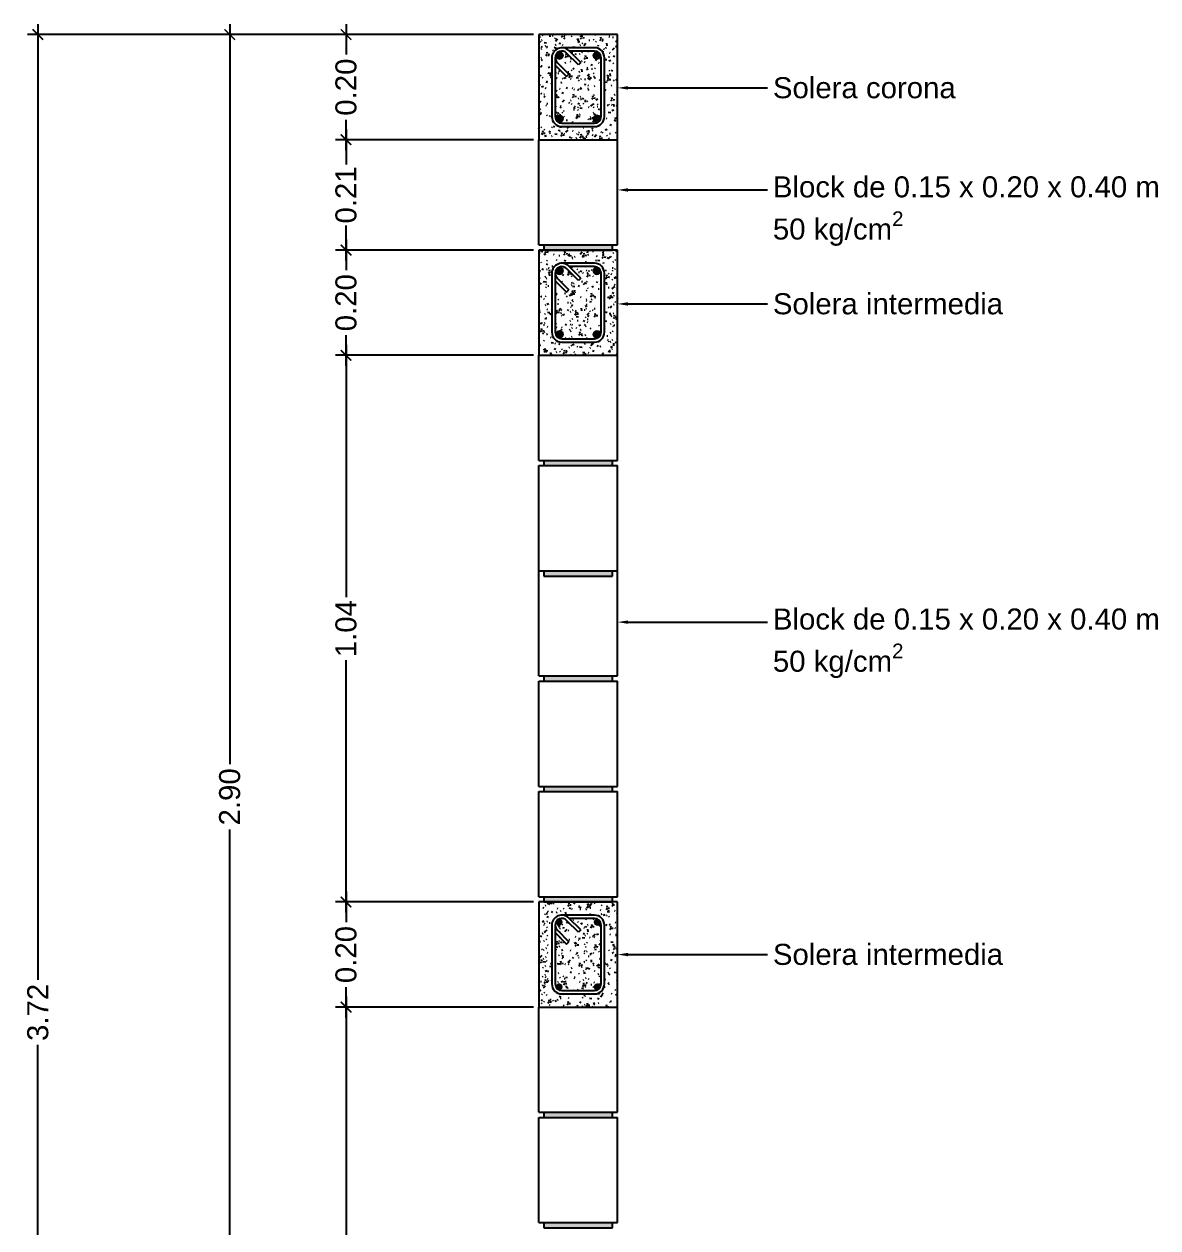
# Model space of a CAD drawing. Header units: metres. Extents: x 258817 to 259192, y 1878716 to 1878911.
# Drawn here: x 258919.018 to 258921.175, y 1878818.58 to 1878820.87 of the extents above; entities that cross this region are included whole.
import ezdxf
from ezdxf import colors
from ezdxf.entities.mleader import LeaderData, LeaderLine
from ezdxf.math import Vec2, Vec3

# ---------------------------------------------------------------- set-up
doc = ezdxf.new("R2010")
doc.units = ezdxf.units.M
doc.header["$MEASUREMENT"] = 0
doc.layers.add('0.1', color=1, linetype='Continuous', lineweight=9)
doc.layers.add('Vistas', color=7, linetype='Continuous')
doc.styles.get("Standard").update_dxf_attribs({"font": 'arial.ttf'})
doc.dimstyles.new('JPcotas20', dxfattribs={"dimtxt": 0.04, "dimasz": 0.02, "dimexe": 0.02, "dimexo": 0.01, "dimgap": 0.01, "dimtad": 0, "dimzin": 1, "dimdsep": 46, "dimtxsty": 'Standard', "dimblk": 'ARCHTICK', "dimcen": 2.5, "dimdle": 0.02, "dimclrd": 1, "dimclre": 1, "dimclrt": 2, "dimadec": 0, "dimazin": 0, "dimtfac": 1, "dimtmove": 1, "dimatfit": 2, "dimfxl": 1.25, "dimarcsym": 0})

# ---------------------------------------------------------------- blocks, each defined once
blk = doc.blocks.new('Bloque')
h = blk.add_hatch(color=256)
h.dxf.hatch_style = 1
h.paths.add_polyline_path([(-0.06500000000000128, 0.009999999999999787), (-0.06500000000000127, 8.673617379884035e-19), (0.06499999999999773, 0), (0.06499999999999773, 0.009999999999999787)])
for p, q in [((-0.07500000000000284, 0.009999999999999787), (-0.07500000000000284, 0.21)), ((-0.07500000000000284, 0.21), (0.07499999999999574, 0.21)), ((0.07499999999999929, 0.009999999999999787), (0.07499999999999574, 0.21)), ((-0.07500000000000284, 0.009999999999999787), (-0.06500000000000128, 0.009999999999999787)), ((-0.06500000000000128, 0.009999999999999787), (-0.06500000000000128, 0)), ((-0.06500000000000128, 0.009999999999999787), (0.06499999999999773, 0.009999999999999787)), ((-0.06500000000000128, 0), (0.06499999999999773, 0)), ((0.06499999999999773, 0), (0.06499999999999773, 0.009999999999999787)), ((0.06499999999999773, 0.009999999999999787), (0.07499999999999929, 0.009999999999999787))]:
    blk.add_line(p, q)
blk = doc.blocks.new('Solera corona')
at = {"layer": 'Vistas'}
h = blk.add_hatch(dxfattribs=at)
h.set_pattern_fill('FP_1', color=256, scale=0.001, style=0, pattern_type=2)
h.set_pattern_definition([(49.99999999999999, (-27.49235714042152, 14.39042432792485), (0.03643649882390161, -0.003187713201625367), [0.00381, -0.04191]), (355, (-27.49235714042152, 14.39042432792485), (-0.007048450637260457, 0.03821172008185581), [0.003048, -0.033528]), (100.451, (-27.48932114041236, 14.39015832799487), (0.02938857289101913, 0.03502294419989923), [0.003238, -0.035618]), (46.184, (-27.49235714042152, 14.40058432798833), (0.05421605576489392, -0.008408366208599218), [0.005715, -0.062865]), (96.63599999999998, (-27.48783914041996, 14.39988332777284), (0.04748050142084204, 0.04948544265564791), [0.004856999999999996, -0.05342699999999997]), (351.184, (-27.49235714042152, 14.40058432798833), (0.04748105749519273, 0.04948459764551189), [0.004572000000000001, -0.050292]), (21, (-27.48727714041888, 14.39804432797246), (0.03032264590381153, -0.02045280194477181), [0.00381, -0.04191]), (326, (-27.48727714041888, 14.39804432797246), (0.01236069566969662, 0.0368378801040606), [0.003048, -0.033528]), (71.45100000000001, (-27.48475014041469, 14.39634032780305), (0.04268328529264974, 0.01638389433639848), [0.003238, -0.035618]), (37.50000000000001, (-27.49235714042152, 14.39042432792485), (0.0006180667407672544, 0.01691081956925676), [0.001676, -0.031445, 0.001676, -0.03236, -0.033655]), (37.50000000000001, (-27.49235714042152, 14.39042432792485), (0.0006180667407672544, 0.01691081956925676), [-0.06715800000000001, 0.001676, -0.031979]), (7.499999999999999, (-27.49235714042152, 14.39042432792485), (0.01336413812266817, 0.02003577892766457), [0.001676, -0.017729, 0.001676, -0.03068300000000001, -0.012827]), (7.499999999999999, (-27.49235714042152, 14.39042432792485), (0.01336413812266817, 0.02003577892766457), [-0.051765, 0.001676, -0.011151]), (327.5, (-27.50368614042236, 14.39042432792485), (0.02711815875975743, -0.001146058672403351), [0.001676, -0.011024, 0.001676, -0.037948, -0.05257800000000001]), (327.5, (-27.50368614042236, 14.39042432792485), (0.02711815875975743, -0.001146058672403351), [-0.052324, 0.001676, -0.050902]), (317.5, (-27.508766140425, 14.39042432792485), (0.0296257896324425, 0.005085069680374332), [0.001676, -0.014834, 0.001676, -0.024638, -0.037338]), (317.5, (-27.508766140425, 14.39042432792485), (0.0296257896324425, 0.005085069680374332), [-0.042824, 0.001676, -0.035662])])
h.paths.add_polyline_path([(-0.07499999999708962, 0), (0.07499999999708962, 0), (0.07499999999708962, 0.1999999999534339), (-0.07499999999708962, 0.1999999999534339), (-0.07499999999708962, 0.03911949717439711)])
h.paths.add_polyline_path([(0.03095000000030268, 0.02499999990686774), (-0.03095000000030268, 0.02499999990686774), (-0.03588050282269251, 0.0256491128820926), (-0.04047500000160653, 0.02755221608094871), (-0.04442038417619187, 0.03057961585000157), (-0.04744778394524474, 0.03452500002458692), (-0.0493508869985817, 0.03911949717439711), (-0.05000000000291038, 0.04404999990947545), (-0.05000000000291038, 0.1559500000439584), (-0.0493508869985817, 0.1608805027790368), (-0.04744778394524474, 0.165474999928847), (-0.04442038417619187, 0.1694203841034323), (-0.04047500000160653, 0.1724477838724852), (-0.03588050282269251, 0.1743508868385106), (-0.03095000000030268, 0.1750000000465661), (0.03095000000030268, 0.1750000000465661), (0.03588050279358868, 0.1743508868385106), (0.04047500000160653, 0.1724477838724852), (0.04442038417619187, 0.1694203841034323), (0.04744778394524474, 0.165474999928847), (0.04935088696947787, 0.1608805027790368), (0.05000000000291038, 0.1559500000439584), (0.05000000000291038, 0.04404999990947545), (0.04935088696947787, 0.03911949717439711), (0.04744778394524474, 0.03452500002458692), (0.04442038417619187, 0.03057961585000157), (0.04047500000160653, 0.02755221608094871), (0.03588050279358868, 0.0256491128820926), (0.03423700186249334, 0.02543274196796119)])
h.paths.add_polyline_path([(0.009572017312166281, 0.03135000006295741), (0.03095000000030268, 0.03135000006295741), (0.03423700186249334, 0.03178274189122021), (0.03729999998176936, 0.03305147727951407), (0.03993025609815959, 0.0350697438698262), (0.04194852263026405, 0.03769999998621643), (0.04321725798945408, 0.0407629981637001), (0.04364999999233987, 0.04404999990947545), (0.04364999999233987, 0.1559500000439584), (0.04321725798945408, 0.1592370017897338), (0.04194852263026405, 0.1622999999672174), (0.03993025609815959, 0.1649302560836077), (0.03729999998176936, 0.1669485226739198), (0.03423700186249334, 0.1682172580622137), (0.03095000000030268, 0.1686499998904765), (-0.01670923164056148, 0.1686499998904765), (0.004971024478436448, 0.1469697437714785), (0.0004808964295079932, 0.1424796157516539), (-0.02196974387334194, 0.1649302560836077), (-0.024600000018836, 0.1669485226739198), (-0.02766299813811202, 0.1682172580622137), (-0.03095000000030268, 0.1686499998904765), (-0.03423700189159717, 0.1682172580622137), (-0.03730000001087319, 0.1669485226739198), (-0.03993025612726342, 0.1649302560836077), (-0.04194852263026405, 0.1622999999672174), (-0.04321725798945408, 0.1592370017897338), (-0.0436500000214437, 0.1559500000439584), (-0.04321725798945408, 0.1526629980653524), (-0.04194852263026405, 0.1495999998878688), (-0.03993025612726342, 0.1469697437714785), (-0.01747961582441349, 0.1245191034395248), (-0.02196974387334194, 0.1200289754197001), (-0.0436500000214437, 0.1417092315386981), (-0.0436500000214437, 0.04404999990947545), (-0.04321725798945408, 0.0407629981637001), (-0.04194852263026405, 0.03769999998621643), (-0.03993025612726342, 0.0350697438698262), (-0.03730000001087319, 0.03305147727951407), (-0.03423700189159717, 0.03178274189122021), (-0.03095000000030268, 0.03135000006295741), (0.004971024478436448, 0.03135000006295741)])
h = blk.add_hatch(color=256, dxfattribs=at)
edge = h.paths.add_edge_path()
edge.add_arc((-0.03544012807833496, 0.160440128063783), 0.006350000000000364, 0, 360)
for points in [[(-0.03544012807833496, 0.154090128140524), (-0.03226512805849779, 0.154940866632387), (-0.02994086676335428, 0.1572651281021535), (-0.02909012806776445, 0.160440128063783), (-0.02994086676335428, 0.1636151280254126), (-0.03226512805849779, 0.1659393892623484), (-0.03544012807833496, 0.1667901279870421), (-0.03861512806906831, 0.1659393892623484), (-0.04093938939331565, 0.1636151280254126), (-0.04179012805980165, 0.160440128063783), (-0.04093938939331565, 0.1572651281021535), (-0.03861512806906831, 0.154940866632387)], [(0.03544012804923113, 0.154090128140524), (0.03861512803996447, 0.154940866632387), (0.04093938936421182, 0.1572651281021535), (0.04179012805980165, 0.160440128063783), (0.04093938936421182, 0.1636151280254126), (0.03861512803996447, 0.1659393892623484), (0.03544012804923113, 0.1667901279870421), (0.03226512805849779, 0.1659393892623484), (0.02994086673425045, 0.1636151280254126), (0.02909012803866062, 0.160440128063783), (0.02994086673425045, 0.1572651281021535), (0.03226512805849779, 0.154940866632387)], [(-0.03544012807833496, 0.0332098719663918), (-0.03226512805849779, 0.03406061069108546), (-0.02994086676335428, 0.03638487192802131), (-0.02909012806776445, 0.03955987188965082), (-0.02994086676335428, 0.04273487185128033), (-0.03226512805849779, 0.04505913332104683), (-0.03544012807833496, 0.04590987181290984), (-0.03861512806906831, 0.04505913332104683), (-0.04093938939331565, 0.04273487185128033), (-0.04179012805980165, 0.03955987188965082), (-0.04093938939331565, 0.03638487192802131), (-0.03861512806906831, 0.03406061069108546)], [(0.03544012804923113, 0.0332098719663918), (0.03861512803996447, 0.03406061069108546), (0.04093938936421182, 0.03638487192802131), (0.04179012805980165, 0.03955987188965082), (0.04093938936421182, 0.04273487185128033), (0.03861512803996447, 0.04505913332104683), (0.03544012804923113, 0.04590987181290984), (0.03226512805849779, 0.04505913332104683), (0.02994086673425045, 0.04273487185128033), (0.02909012803866062, 0.03955987188965082), (0.02994086673425045, 0.03638487192802131), (0.03226512805849779, 0.03406061069108546)]]:
    blk.add_hatch(color=256, dxfattribs=at).paths.add_polyline_path(points)
h = blk.add_hatch(color=256, dxfattribs=at)
edge = h.paths.add_edge_path()
edge.add_arc((0.03544012804923113, 0.160440128063783), 0.006350000000000364, 0, 360)
h = blk.add_hatch(color=256, dxfattribs=at)
edge = h.paths.add_edge_path()
edge.add_arc((-0.03544012807833496, 0.03955987188965082), 0.006350000000000364, 0, 360)
h = blk.add_hatch(color=256, dxfattribs=at)
edge = h.paths.add_edge_path()
edge.add_arc((0.03544012804923113, 0.03955987188965082), 0.006350000000000364, 0, 360)
for p, q in [((0.07499999999708962, 0.1999999999534339), (-0.07499999999708962, 0.1999999999534339)), ((-0.07499999999708962, 0.1999999999534339), (-0.07499999999708962, 0)), ((0.07499999999708962, 0), (0.07499999999708962, 0.1999999999534339)), ((-0.04093938939331565, 0.1636151280254126), (-0.04179012805980165, 0.160440128063783)), ((-0.04179012805980165, 0.160440128063783), (-0.04093938939331565, 0.1572651281021535)), ((-0.03861512806906831, 0.1659393892623484), (-0.04093938939331565, 0.1636151280254126)), ((-0.03544012807833496, 0.1667901279870421), (-0.03861512806906831, 0.1659393892623484)), ((-0.03226512805849779, 0.1659393892623484), (-0.03544012807833496, 0.1667901279870421)), ((-0.02994086676335428, 0.1636151280254126), (-0.03226512805849779, 0.1659393892623484)), ((0.03095000000030268, 0.1750000000465661), (-0.03095000000030268, 0.1750000000465661)), ((-0.02909012806776445, 0.160440128063783), (-0.02994086676335428, 0.1636151280254126)), ((-0.02994086676335428, 0.1572651281021535), (-0.02909012806776445, 0.160440128063783)), ((0.0004808964295079932, 0.1424796157516539), (-0.02196974387334194, 0.1649302560836077)), ((0.004971024478436448, 0.1469697437714785), (-0.01747961582441349, 0.1694203841034323)), ((0.03095000000030268, 0.1686499998904765), (-0.01670923164056148, 0.1686499998904765)), ((0.02994086673425045, 0.1636151280254126), (0.02909012803866062, 0.160440128063783)), ((0.02909012803866062, 0.160440128063783), (0.02994086673425045, 0.1572651281021535)), ((0.03226512805849779, 0.1659393892623484), (0.02994086673425045, 0.1636151280254126)), ((0.03544012804923113, 0.1667901279870421), (0.03226512805849779, 0.1659393892623484)), ((0.03861512803996447, 0.1659393892623484), (0.03544012804923113, 0.1667901279870421)), ((0.04093938936421182, 0.1636151280254126), (0.03861512803996447, 0.1659393892623484)), ((0.04179012805980165, 0.160440128063783), (0.04093938936421182, 0.1636151280254126)), ((0.04093938936421182, 0.1572651281021535), (0.04179012805980165, 0.160440128063783)), ((-0.05000000000291038, 0.1559500000439584), (-0.05000000000291038, 0.04404999990947545)), ((-0.0436500000214437, 0.1559500000439584), (-0.0436500000214437, 0.04404999990947545)), ((-0.0436500000214437, 0.1417092315386981), (-0.02196974387334194, 0.1200289754197001)), ((-0.04093938939331565, 0.1572651281021535), (-0.03861512806906831, 0.154940866632387)), ((-0.03993025612726342, 0.1469697437714785), (-0.01747961582441349, 0.1245191034395248)), ((-0.03861512806906831, 0.154940866632387), (-0.03544012807833496, 0.154090128140524)), ((-0.03544012807833496, 0.154090128140524), (-0.03226512805849779, 0.154940866632387)), ((-0.03226512805849779, 0.154940866632387), (-0.02994086676335428, 0.1572651281021535)), ((0.004971024478436448, 0.1469697437714785), (0.0004808964295079932, 0.1424796157516539)), ((0.02994086673425045, 0.1572651281021535), (0.03226512805849779, 0.154940866632387)), ((0.03226512805849779, 0.154940866632387), (0.03544012804923113, 0.154090128140524)), ((0.03544012804923113, 0.154090128140524), (0.03861512803996447, 0.154940866632387)), ((0.03861512803996447, 0.154940866632387), (0.04093938936421182, 0.1572651281021535)), ((0.04364999999233987, 0.04404999990947545), (0.04364999999233987, 0.1559500000439584)), ((0.05000000000291038, 0.04404999990947545), (0.05000000000291038, 0.1559500000439584)), ((-0.02196974387334194, 0.1200289754197001), (-0.01747961582441349, 0.1245191034395248)), ((-0.03544012807833496, 0.04590987181290984), (-0.03861512806906831, 0.04505913332104683)), ((-0.03226512805849779, 0.04505913332104683), (-0.03544012807833496, 0.04590987181290984)), ((0.03544012804923113, 0.04590987181290984), (0.03226512805849779, 0.04505913332104683)), ((0.03861512803996447, 0.04505913332104683), (0.03544012804923113, 0.04590987181290984)), ((-0.04093938939331565, 0.04273487185128033), (-0.04179012805980165, 0.03955987188965082)), ((-0.04179012805980165, 0.03955987188965082), (-0.04093938939331565, 0.03638487192802131)), ((-0.03861512806906831, 0.04505913332104683), (-0.04093938939331565, 0.04273487185128033)), ((-0.04093938939331565, 0.03638487192802131), (-0.03861512806906831, 0.03406061069108546)), ((-0.03861512806906831, 0.03406061069108546), (-0.03544012807833496, 0.0332098719663918)), ((-0.03544012807833496, 0.0332098719663918), (-0.03226512805849779, 0.03406061069108546)), ((-0.02994086676335428, 0.04273487185128033), (-0.03226512805849779, 0.04505913332104683)), ((-0.03226512805849779, 0.03406061069108546), (-0.02994086676335428, 0.03638487192802131)), ((-0.03095000000030268, 0.03135000006295741), (0.03095000000030268, 0.03135000006295741)), ((-0.03095000000030268, 0.02499999990686774), (0.03095000000030268, 0.02499999990686774)), ((-0.02909012806776445, 0.03955987188965082), (-0.02994086676335428, 0.04273487185128033)), ((-0.02994086676335428, 0.03638487192802131), (-0.02909012806776445, 0.03955987188965082)), ((0.02994086673425045, 0.04273487185128033), (0.02909012803866062, 0.03955987188965082)), ((0.02909012803866062, 0.03955987188965082), (0.02994086673425045, 0.03638487192802131)), ((0.03226512805849779, 0.04505913332104683), (0.02994086673425045, 0.04273487185128033)), ((0.02994086673425045, 0.03638487192802131), (0.03226512805849779, 0.03406061069108546)), ((0.03226512805849779, 0.03406061069108546), (0.03544012804923113, 0.0332098719663918)), ((0.03544012804923113, 0.0332098719663918), (0.03861512803996447, 0.03406061069108546)), ((0.04093938936421182, 0.04273487185128033), (0.03861512803996447, 0.04505913332104683)), ((0.03861512803996447, 0.03406061069108546), (0.04093938936421182, 0.03638487192802131)), ((0.04179012805980165, 0.03955987188965082), (0.04093938936421182, 0.04273487185128033)), ((0.04093938936421182, 0.03638487192802131), (0.04179012805980165, 0.03955987188965082)), ((-0.07499999999708962, 0), (0.07499999999708962, 0))]:
    blk.add_line(p, q, dxfattribs=at)
for centre in [(-0.03544012807833496, 0.160440128063783), (0.03544012804923113, 0.160440128063783), (-0.03544012807833496, 0.03955987188965082), (0.03544012804923113, 0.03955987188965082)]:
    blk.add_circle(centre, 0.006350000000000364, dxfattribs=at)
for centre, radius, start, end in [((-0.03095000000030268, 0.1559500000439584), 0.01904999999999974, 44.99999528352232, 180), ((-0.03095000000030268, 0.1559500000439584), 0.01269999999999854, 44.99999528352232, 180), ((0.03095000000030268, 0.1559500000439584), 0.01905000000000109, 0, 90), ((0.03095000000030268, 0.1559500000439584), 0.01270000000000255, 0, 90), ((-0.03095000000030268, 0.1559500000439584), 0.01270000000000073, 180, 224.9999952835223), ((-0.03095000000030268, 0.04404999990947545), 0.01904999999999927, 180, 270), ((-0.03095000000030268, 0.04404999990947545), 0.01269999999999618, 180, 270), ((0.03095000000030268, 0.04404999990947545), 0.01269999999999618, 270, 0), ((0.03095000000030268, 0.04404999990947545), 0.01905000000000109, 270, 0)]:
    blk.add_arc(centre, radius, start, end, dxfattribs=at)
blk = doc.blocks.new('Solera Intermedia')
at = {"layer": 'Vistas'}
h = blk.add_hatch(dxfattribs=at)
h.set_pattern_fill('FP_1', color=256, scale=0.001, style=0, pattern_type=2)
h.set_pattern_definition([(49.99999999999999, (-27.03235714041512, 14.39042432792485), (0.03643649882390161, -0.003187713201625367), [0.00381, -0.04191]), (355, (-27.03235714041512, 14.39042432792485), (-0.007048450637260457, 0.03821172008185581), [0.003048, -0.033528]), (100.451, (-27.02932114040595, 14.39015832799487), (0.02938857289101913, 0.03502294419989923), [0.003238, -0.035618]), (46.184, (-27.03235714041512, 14.40058432798833), (0.05421605576489392, -0.008408366208599218), [0.005715, -0.062865]), (96.63599999999998, (-27.02783914041356, 14.39988332777284), (0.04748050142084204, 0.04948544265564791), [0.004856999999999998, -0.05342699999999998]), (351.184, (-27.03235714041512, 14.40058432798833), (0.04748105749519273, 0.04948459764551189), [0.004572000000000001, -0.050292]), (21, (-27.02727714041248, 14.39804432797246), (0.03032264590381153, -0.02045280194477181), [0.00381, -0.04191]), (326, (-27.02727714041248, 14.39804432797246), (0.01236069566969662, 0.0368378801040606), [0.003048, -0.033528]), (71.45100000000001, (-27.02475014040829, 14.39634032780305), (0.04268328529264974, 0.01638389433639848), [0.003238, -0.035618]), (37.50000000000001, (-27.03235714041512, 14.39042432792485), (0.0006180667407672544, 0.01691081956925676), [0.001676, -0.031445, 0.001676, -0.03236, -0.033655]), (37.50000000000001, (-27.03235714041512, 14.39042432792485), (0.0006180667407672544, 0.01691081956925676), [-0.06715800000000001, 0.001676, -0.031979]), (7.499999999999999, (-27.03235714041512, 14.39042432792485), (0.01336413812266817, 0.02003577892766457), [0.001676, -0.017729, 0.001676, -0.03068300000000001, -0.012827]), (7.499999999999999, (-27.03235714041512, 14.39042432792485), (0.01336413812266817, 0.02003577892766457), [-0.051765, 0.001676, -0.011151]), (327.5, (-27.04368614041596, 14.39042432792485), (0.02711815875975743, -0.001146058672403351), [0.001676, -0.011024, 0.001676, -0.037948, -0.05257800000000001]), (327.5, (-27.04368614041596, 14.39042432792485), (0.02711815875975743, -0.001146058672403351), [-0.052324, 0.001676, -0.050902]), (317.5, (-27.04876614041859, 14.39042432792485), (0.0296257896324425, 0.005085069680374332), [0.001676, -0.014834, 0.001676, -0.024638, -0.037338]), (317.5, (-27.04876614041859, 14.39042432792485), (0.0296257896324425, 0.005085069680374332), [-0.042824, 0.001676, -0.035662])])
h.paths.add_polyline_path([(-0.07500000001164153, 0), (0.07500000001164153, 0), (0.07500000001164153, 0.1999999999534339), (-0.07500000001164153, 0.1999999999534339), (-0.07500000001164153, 0.03911949717439711)])
h.paths.add_polyline_path([(-0.02196974388789386, 0.02499999990686774), (-0.0309500000148546, 0.02499999990686774), (-0.03588050280814059, 0.0256491128820926), (-0.04047500001615845, 0.02755221608094871), (-0.04442038419074379, 0.03057961585000157), (-0.04744778393069282, 0.03452500002458692), (-0.04935088698402978, 0.03911949717439711), (-0.04999999998835847, 0.04404999990947545), (-0.04999999998835847, 0.1559500000439584), (-0.04935088698402978, 0.1608805027790368), (-0.04744778393069282, 0.165474999928847), (-0.04442038419074379, 0.1694203841034323), (-0.04047500001615845, 0.1724477838724852), (-0.03588050280814059, 0.1743508868385106), (-0.0309500000148546, 0.1750000000465661), (0.03094999998575076, 0.1750000000465661), (0.03588050280814059, 0.1743508868385106), (0.04047499998705462, 0.1724477838724852), (0.04442038419074379, 0.1694203841034323), (0.04744778393069282, 0.165474999928847), (0.04935088698402978, 0.1608805027790368), (0.04999999998835847, 0.1559500000439584), (0.04999999998835847, 0.04404999990947545), (0.04935088698402978, 0.03911949717439711), (0.04744778393069282, 0.03452500002458692), (0.04442038419074379, 0.03057961585000157), (0.04047499998705462, 0.02755221608094871), (0.03588050280814059, 0.0256491128820926), (0.03094999998575076, 0.02499999990686774), (0.004971024492988363, 0.02499999990686774)])
h.paths.add_polyline_path([(-0.01747961580986157, 0.03135000006295741), (0.03094999998575076, 0.03135000006295741), (0.03423700187704526, 0.03178274189122021), (0.03729999999632128, 0.03305147727951407), (0.0399302561127115, 0.0350697438698262), (0.04194852261571214, 0.03769999998621643), (0.043217258004006, 0.0407629981637001), (0.04365000000689179, 0.04404999990947545), (0.04365000000689179, 0.1559500000439584), (0.043217258004006, 0.1592370017897338), (0.04194852261571214, 0.1622999999672174), (0.0399302561127115, 0.1649302560836077), (0.03729999999632128, 0.1669485226739198), (0.03423700187704526, 0.1682172580622137), (0.03094999998575076, 0.1686499998904765), (-0.01670923162600957, 0.1686499998904765), (0.004971024492988363, 0.1469697437714785), (0.0004808964149560779, 0.1424796157516539), (-0.02196974388789386, 0.1649302560836077), (-0.02460000000428408, 0.1669485226739198), (-0.0276629981235601, 0.1682172580622137), (-0.0309500000148546, 0.1686499998904765), (-0.03423700187704526, 0.1682172580622137), (-0.03729999999632128, 0.1669485226739198), (-0.0399302561127115, 0.1649302560836077), (-0.04194852261571214, 0.1622999999672174), (-0.043217258004006, 0.1592370017897338), (-0.04365000000689179, 0.1559500000439584), (-0.043217258004006, 0.1526629980653524), (-0.04194852261571214, 0.1495999998878688), (-0.0399302561127115, 0.1469697437714785), (-0.01747961580986157, 0.1245191034395248), (-0.02196974388789386, 0.1200289754197001), (-0.04365000000689179, 0.1417092315386981), (-0.04365000000689179, 0.04404999990947545), (-0.043217258004006, 0.0407629981637001), (-0.04194852261571214, 0.03769999998621643), (-0.0399302561127115, 0.0350697438698262), (-0.03729999999632128, 0.03305147727951407), (-0.03423700187704526, 0.03178274189122021), (-0.0309500000148546, 0.03135000006295741), (-0.02196974388789386, 0.03135000006295741)])
h = blk.add_hatch(color=256, dxfattribs=at)
edge = h.paths.add_edge_path()
edge.add_arc((-0.03656266006873921, 0.1615626600105315), 0.004762499999998909, 0, 360)
for points in [[(-0.03656266006873921, 0.156800159951672), (-0.03398785818717442, 0.1575561901554465), (-0.03223053770489059, 0.1595842461101711), (-0.03184863546630368, 0.1622404344379902), (-0.03296340274391696, 0.164681434398517), (-0.03522090878686868, 0.1661322452127934), (-0.03790441137971357, 0.1661322452127934), (-0.04016191742266528, 0.164681434398517), (-0.04127668470027857, 0.1622404344379902), (-0.04089478246169165, 0.1595842461101711), (-0.03913746197940782, 0.1575561901554465)], [(0.03724043449619785, 0.1568486355245113), (0.03968143431120552, 0.1579634028021246), (0.0411322453583125, 0.1602209086995572), (0.0411322453583125, 0.1629044113215059), (0.03968143431120552, 0.1651619174517691), (0.03724043449619785, 0.1662766847293824), (0.03458424608106725, 0.165894782403484), (0.0325561901263427, 0.1641374619212002), (0.03180016006808728, 0.1615626600105315), (0.0325561901263427, 0.1589878580998629), (0.03458424608106725, 0.1572305376175791)], [(-0.03656266006873921, 0.03367483988404274), (-0.03398785818717442, 0.03443086985498667), (-0.03223053770489059, 0.03645892580971122), (-0.03184863546630368, 0.03911511437036097), (-0.03296340274391696, 0.04155611409805715), (-0.03522090878686868, 0.04300692514516413), (-0.03790441137971357, 0.04300692514516413), (-0.04016191742266528, 0.04155611409805715), (-0.04127668470027857, 0.03911511437036097), (-0.04089478246169165, 0.03645892580971122), (-0.03913746197940782, 0.03443086985498667)], [(0.03588488567038439, 0.03372331522405148), (0.03854107408551499, 0.03410521754994988), (0.04056913001113571, 0.03586253803223372), (0.04132516006939113, 0.03843733994290233), (0.04056913001113571, 0.04101214185357094), (0.03854107408551499, 0.04276946233585477), (0.03588488567038439, 0.04315136442892253), (0.03344388582627289, 0.04203659715130925), (0.03199307477916591, 0.03977909125387669), (0.03199307477916591, 0.03709558863192797), (0.03344388582627289, 0.03483808250166476)]]:
    blk.add_hatch(color=256, dxfattribs=at).paths.add_polyline_path(points)
h = blk.add_hatch(color=256, dxfattribs=at)
edge = h.paths.add_edge_path()
edge.add_arc((0.03656266006873921, 0.1615626600105315), 0.004762500000000728, 0, 360)
h = blk.add_hatch(color=256, dxfattribs=at)
edge = h.paths.add_edge_path()
edge.add_arc((-0.03656266006873921, 0.03843733994290233), 0.004762499999998909, 0, 360)
h = blk.add_hatch(color=256, dxfattribs=at)
edge = h.paths.add_edge_path()
edge.add_arc((0.03656266006873921, 0.03843733994290233), 0.004762499999998909, 0, 360)
for p, q in [((0.07500000001164153, 0.1999999999534339), (-0.07500000001164153, 0.1999999999534339)), ((-0.07500000001164153, 0.1999999999534339), (-0.07500000001164153, 0)), ((0.07500000001164153, 0), (0.07500000001164153, 0.1999999999534339)), ((-0.04016191742266528, 0.164681434398517), (-0.04127668470027857, 0.1622404344379902)), ((-0.04127668470027857, 0.1622404344379902), (-0.04089478246169165, 0.1595842461101711)), ((-0.03790441137971357, 0.1661322452127934), (-0.04016191742266528, 0.164681434398517)), ((-0.03522090878686868, 0.1661322452127934), (-0.03790441137971357, 0.1661322452127934)), ((-0.03296340274391696, 0.164681434398517), (-0.03522090878686868, 0.1661322452127934)), ((-0.03184863546630368, 0.1622404344379902), (-0.03296340274391696, 0.164681434398517)), ((-0.03223053770489059, 0.1595842461101711), (-0.03184863546630368, 0.1622404344379902)), ((0.03094999998575076, 0.1750000000465661), (-0.0309500000148546, 0.1750000000465661)), ((0.0004808964149560779, 0.1424796157516539), (-0.02196974388789386, 0.1649302560836077)), ((0.004971024492988363, 0.1469697437714785), (-0.01747961580986157, 0.1694203841034323)), ((0.03094999998575076, 0.1686499998904765), (-0.01670923162600957, 0.1686499998904765)), ((0.0325561901263427, 0.1641374619212002), (0.03180016006808728, 0.1615626600105315)), ((0.03180016006808728, 0.1615626600105315), (0.0325561901263427, 0.1589878580998629)), ((0.03458424608106725, 0.165894782403484), (0.0325561901263427, 0.1641374619212002)), ((0.03724043449619785, 0.1662766847293824), (0.03458424608106725, 0.165894782403484)), ((0.03968143431120552, 0.1651619174517691), (0.03724043449619785, 0.1662766847293824)), ((0.0411322453583125, 0.1629044113215059), (0.03968143431120552, 0.1651619174517691)), ((0.0411322453583125, 0.1602209086995572), (0.0411322453583125, 0.1629044113215059)), ((-0.04999999998835847, 0.1559500000439584), (-0.04999999998835847, 0.04404999990947545)), ((-0.04365000000689179, 0.1559500000439584), (-0.04365000000689179, 0.04404999990947545)), ((-0.04365000000689179, 0.1417092315386981), (-0.02196974388789386, 0.1200289754197001)), ((-0.04089478246169165, 0.1595842461101711), (-0.03913746197940782, 0.1575561901554465)), ((-0.0399302561127115, 0.1469697437714785), (-0.01747961580986157, 0.1245191034395248)), ((-0.03913746197940782, 0.1575561901554465), (-0.03656266006873921, 0.156800159951672)), ((-0.03656266006873921, 0.156800159951672), (-0.03398785818717442, 0.1575561901554465)), ((-0.03398785818717442, 0.1575561901554465), (-0.03223053770489059, 0.1595842461101711)), ((0.004971024492988363, 0.1469697437714785), (0.0004808964149560779, 0.1424796157516539)), ((0.0325561901263427, 0.1589878580998629), (0.03458424608106725, 0.1572305376175791)), ((0.03458424608106725, 0.1572305376175791), (0.03724043449619785, 0.1568486355245113)), ((0.03724043449619785, 0.1568486355245113), (0.03968143431120552, 0.1579634028021246)), ((0.03968143431120552, 0.1579634028021246), (0.0411322453583125, 0.1602209086995572)), ((0.04365000000689179, 0.04404999990947545), (0.04365000000689179, 0.1559500000439584)), ((0.04999999998835847, 0.04404999990947545), (0.04999999998835847, 0.1559500000439584)), ((-0.02196974388789386, 0.1200289754197001), (-0.01747961580986157, 0.1245191034395248)), ((-0.04016191742266528, 0.04155611409805715), (-0.04127668470027857, 0.03911511437036097)), ((-0.04127668470027857, 0.03911511437036097), (-0.04089478246169165, 0.03645892580971122)), ((-0.04089478246169165, 0.03645892580971122), (-0.03913746197940782, 0.03443086985498667)), ((-0.03790441137971357, 0.04300692514516413), (-0.04016191742266528, 0.04155611409805715)), ((-0.03913746197940782, 0.03443086985498667), (-0.03656266006873921, 0.03367483988404274)), ((-0.03522090878686868, 0.04300692514516413), (-0.03790441137971357, 0.04300692514516413)), ((-0.03656266006873921, 0.03367483988404274), (-0.03398785818717442, 0.03443086985498667)), ((-0.03296340274391696, 0.04155611409805715), (-0.03522090878686868, 0.04300692514516413)), ((-0.03398785818717442, 0.03443086985498667), (-0.03223053770489059, 0.03645892580971122)), ((-0.03184863546630368, 0.03911511437036097), (-0.03296340274391696, 0.04155611409805715)), ((-0.03223053770489059, 0.03645892580971122), (-0.03184863546630368, 0.03911511437036097)), ((-0.0309500000148546, 0.03135000006295741), (0.03094999998575076, 0.03135000006295741)), ((-0.0309500000148546, 0.02499999990686774), (0.03094999998575076, 0.02499999990686774)), ((0.03344388582627289, 0.04203659715130925), (0.03199307477916591, 0.03977909125387669)), ((0.03199307477916591, 0.03977909125387669), (0.03199307477916591, 0.03709558863192797)), ((0.03199307477916591, 0.03709558863192797), (0.03344388582627289, 0.03483808250166476)), ((0.03588488567038439, 0.04315136442892253), (0.03344388582627289, 0.04203659715130925)), ((0.03344388582627289, 0.03483808250166476), (0.03588488567038439, 0.03372331522405148)), ((0.03854107408551499, 0.04276946233585477), (0.03588488567038439, 0.04315136442892253)), ((0.03588488567038439, 0.03372331522405148), (0.03854107408551499, 0.03410521754994988)), ((0.04056913001113571, 0.04101214185357094), (0.03854107408551499, 0.04276946233585477)), ((0.03854107408551499, 0.03410521754994988), (0.04056913001113571, 0.03586253803223372)), ((0.04132516006939113, 0.03843733994290233), (0.04056913001113571, 0.04101214185357094)), ((0.04056913001113571, 0.03586253803223372), (0.04132516006939113, 0.03843733994290233)), ((-0.07500000001164153, 0), (0.07500000001164153, 0))]:
    blk.add_line(p, q, dxfattribs=at)
for centre, radius in [((-0.03656266006873921, 0.1615626600105315), 0.004762499999998909), ((0.03656266006873921, 0.1615626600105315), 0.004762500000000728), ((-0.03656266006873921, 0.03843733994290233), 0.004762499999998909), ((0.03656266006873921, 0.03843733994290233), 0.004762499999998909)]:
    blk.add_circle(centre, radius, dxfattribs=at)
for centre, radius, start, end in [((-0.0309500000148546, 0.1559500000439584), 0.01904999999999974, 44.99999528352232, 180), ((-0.0309500000148546, 0.1559500000439584), 0.01269999999999854, 44.99999528352232, 180), ((0.03094999998575076, 0.1559500000439584), 0.01904999999999927, 0, 90), ((0.03094999998575076, 0.1559500000439584), 0.01270000000000437, 0, 90), ((-0.0309500000148546, 0.1559500000439584), 0.01270000000000073, 180, 224.9999952835223), ((-0.0309500000148546, 0.04404999990947545), 0.01905000000000109, 180, 270), ((-0.0309500000148546, 0.04404999990947545), 0.012699999999998, 180, 270), ((0.03094999998575076, 0.04404999990947545), 0.01269999999999618, 270, 0), ((0.03094999998575076, 0.04404999990947545), 0.01904999999999927, 270, 0)]:
    blk.add_arc(centre, radius, start, end, dxfattribs=at)
blk = doc.blocks.new('_ArchTick')
at = {"color": 0, "linetype": 'ByBlock', "const_width": 0.15}
blk.add_lwpolyline([(-0.5, -0.5), (0.5, 0.5)], dxfattribs=at)
blk = doc.blocks.new('*D637')
at = {"layer": 'Defpoints', "color": 0, "transparency": 16777216}
for p in [(258919.04438175, 1878820.849971368), (258919.997091087, 1878820.849971368), (258919.772091087, 1878817.129971367)]:
    blk.add_point(p, dxfattribs=at)
at = {"layer": 'Vistas', "color": 1, "lineweight": -2, "transparency": 16777216}
for p, q in [((258919.04438175, 1878820.869971368), (258919.04438175, 1878819.051703973)), ((258919.987091087, 1878820.849971368), (258919.02438175, 1878820.849971368)), ((258919.04438175, 1878817.109971367), (258919.04438175, 1878818.928238762)), ((258919.7620910869, 1878817.129971367), (258919.02438175, 1878817.129971367))]:
    blk.add_line(p, q, dxfattribs=at)
at = {"layer": 'Vistas', "color": 1, "lineweight": -2, "transparency": 16777216, "xscale": 0.02, "yscale": 0.02, "zscale": 0.02}
for p, rotation in [((258919.04438175, 1878820.849971368), 90), ((258919.04438175, 1878817.129971367), 270)]:
    blk.add_blockref('_ArchTick', p, dxfattribs=dict(at, rotation=rotation))
at = {"layer": 'Vistas', "color": 2, "transparency": 16777216, "insert": (258919.0443817505, 1878818.989971367), "char_height": 0.04, "attachment_point": 5, "rotation": 90}
blk.add_mtext('3.72', dxfattribs=at)
blk = doc.blocks.new('*D638')
at = {"layer": 'Defpoints', "color": 0, "transparency": 16777216}
for p in [(258919.4093132979, 1878820.849971367), (258919.997091087, 1878820.849971367), (258919.772091087, 1878817.949971368)]:
    blk.add_point(p, dxfattribs=at)
at = {"layer": 'Vistas', "color": 1, "lineweight": -2, "transparency": 16777216}
for p, q in [((258919.4093132979, 1878820.869971367), (258919.4093132979, 1878819.462195105)), ((258919.987091087, 1878820.849971367), (258919.3893132979, 1878820.849971367)), ((258919.4093132979, 1878817.929971368), (258919.4093132979, 1878819.337747629)), ((258919.7620910869, 1878817.949971368), (258919.3893132979, 1878817.949971368))]:
    blk.add_line(p, q, dxfattribs=at)
at = {"layer": 'Vistas', "color": 1, "lineweight": -2, "transparency": 16777216, "xscale": 0.02, "yscale": 0.02, "zscale": 0.02}
for p, rotation in [((258919.4093132979, 1878820.849971367), 90), ((258919.4093132979, 1878817.949971368), 270)]:
    blk.add_blockref('_ArchTick', p, dxfattribs=dict(at, rotation=rotation))
at = {"layer": 'Vistas', "color": 2, "transparency": 16777216, "insert": (258919.4093132983, 1878819.399971367), "char_height": 0.04, "attachment_point": 5, "rotation": 90}
blk.add_mtext('2.90', dxfattribs=at)
blk = doc.blocks.new('*D652')
at = {"layer": 'Defpoints', "color": 0, "transparency": 16777216}
for p in [(258919.6305689073, 1878818.999971367), (258919.997091087, 1878818.999971367), (258919.997091087, 1878817.949971367)]:
    blk.add_point(p, dxfattribs=at)
at = {"layer": 'Vistas', "color": 1, "lineweight": -2, "transparency": 16777216}
for p, q in [((258919.6305689073, 1878819.019971367), (258919.6305689073, 1878818.535189648)), ((258919.987091087, 1878818.999971367), (258919.6105689073, 1878818.999971367)), ((258919.6305689073, 1878817.929971367), (258919.6305689073, 1878818.414753086)), ((258919.987091087, 1878817.949971367), (258919.6105689073, 1878817.949971367))]:
    blk.add_line(p, q, dxfattribs=at)
at = {"layer": 'Vistas', "color": 1, "lineweight": -2, "transparency": 16777216, "xscale": 0.02, "yscale": 0.02, "zscale": 0.02}
for p, rotation in [((258919.6305689073, 1878818.999971367), 90), ((258919.6305689073, 1878817.949971367), 270)]:
    blk.add_blockref('_ArchTick', p, dxfattribs=dict(at, rotation=rotation))
at = {"layer": 'Vistas', "color": 2, "transparency": 16777216, "insert": (258919.6305689078, 1878818.474971367), "char_height": 0.04, "attachment_point": 5, "rotation": 90}
blk.add_mtext('1.05', dxfattribs=at)
blk = doc.blocks.new('*D653')
at = {"layer": 'Defpoints', "color": 0, "transparency": 16777216}
for p in [(258919.6305689075, 1878819.199971367), (258919.997091087, 1878819.199971367), (258919.997091087, 1878818.999971367)]:
    blk.add_point(p, dxfattribs=at)
at = {"layer": 'Vistas', "color": 1, "lineweight": -2, "transparency": 16777216}
for p, q in [((258919.6305689075, 1878819.219971367), (258919.6305689075, 1878819.161854041)), ((258919.987091087, 1878819.199971367), (258919.6105689075, 1878819.199971367)), ((258919.6305689075, 1878818.979971367), (258919.6305689075, 1878819.038088693)), ((258919.987091087, 1878818.999971367), (258919.6105689075, 1878818.999971367))]:
    blk.add_line(p, q, dxfattribs=at)
at = {"layer": 'Vistas', "color": 1, "lineweight": -2, "transparency": 16777216, "xscale": 0.02, "yscale": 0.02, "zscale": 0.02}
for p, rotation in [((258919.6305689075, 1878819.199971367), 90), ((258919.6305689075, 1878818.999971367), 270)]:
    blk.add_blockref('_ArchTick', p, dxfattribs=dict(at, rotation=rotation))
at = {"layer": 'Vistas', "color": 2, "transparency": 16777216, "insert": (258919.630568908, 1878819.099971367), "char_height": 0.04, "attachment_point": 5, "rotation": 90}
blk.add_mtext('0.20', dxfattribs=at)
blk = doc.blocks.new('*D654')
at = {"layer": 'Defpoints', "color": 0, "transparency": 16777216}
for p in [(258919.6305689079, 1878820.239971367), (258919.997091087, 1878820.239971367), (258919.997091087, 1878819.199971367)]:
    blk.add_point(p, dxfattribs=at)
at = {"layer": 'Vistas', "color": 1, "lineweight": -2, "transparency": 16777216}
for p, q in [((258919.6305689079, 1878820.259971367), (258919.6305689079, 1878819.779957725)), ((258919.987091087, 1878820.239971367), (258919.6105689079, 1878820.239971367)), ((258919.6305689079, 1878819.179971367), (258919.6305689079, 1878819.65998501)), ((258919.987091087, 1878819.199971367), (258919.6105689079, 1878819.199971367))]:
    blk.add_line(p, q, dxfattribs=at)
at = {"layer": 'Vistas', "color": 1, "lineweight": -2, "transparency": 16777216, "xscale": 0.02, "yscale": 0.02, "zscale": 0.02}
for p, rotation in [((258919.6305689079, 1878820.239971367), 90), ((258919.6305689079, 1878819.199971367), 270)]:
    blk.add_blockref('_ArchTick', p, dxfattribs=dict(at, rotation=rotation))
at = {"layer": 'Vistas', "color": 2, "transparency": 16777216, "insert": (258919.6305689084, 1878819.719971367), "char_height": 0.04, "attachment_point": 5, "rotation": 90}
blk.add_mtext('1.04', dxfattribs=at)
blk = doc.blocks.new('*D656')
at = {"layer": 'Defpoints', "color": 0, "transparency": 16777216}
for p in [(258919.6305689075, 1878818.999971367), (258919.997091087, 1878818.999971367), (258919.997091087, 1878817.949971367)]:
    blk.add_point(p, dxfattribs=at)
at = {"layer": 'Vistas', "color": 1, "lineweight": -2, "transparency": 16777216}
for p, q in [((258919.6305689075, 1878819.019971367), (258919.6305689075, 1878818.535189648)), ((258919.987091087, 1878818.999971367), (258919.6105689075, 1878818.999971367)), ((258919.6305689075, 1878817.929971367), (258919.6305689075, 1878818.414753086)), ((258919.987091087, 1878817.949971367), (258919.6105689075, 1878817.949971367))]:
    blk.add_line(p, q, dxfattribs=at)
at = {"layer": 'Vistas', "color": 1, "lineweight": -2, "transparency": 16777216, "xscale": 0.02, "yscale": 0.02, "zscale": 0.02}
for p, rotation in [((258919.6305689075, 1878818.999971367), 90), ((258919.6305689075, 1878817.949971367), 270)]:
    blk.add_blockref('_ArchTick', p, dxfattribs=dict(at, rotation=rotation))
at = {"layer": 'Vistas', "color": 2, "transparency": 16777216, "insert": (258919.630568908, 1878818.474971367), "char_height": 0.04, "attachment_point": 5, "rotation": 90}
blk.add_mtext('1.05', dxfattribs=at)
blk = doc.blocks.new('*D657')
at = {"layer": 'Defpoints', "color": 0, "transparency": 16777216}
for p in [(258919.6305689078, 1878819.199971367), (258919.997091087, 1878819.199971367), (258919.997091087, 1878818.999971367)]:
    blk.add_point(p, dxfattribs=at)
at = {"layer": 'Vistas', "color": 1, "lineweight": -2, "transparency": 16777216}
for p, q in [((258919.6305689078, 1878819.219971367), (258919.6305689078, 1878819.161854041)), ((258919.987091087, 1878819.199971367), (258919.6105689078, 1878819.199971367)), ((258919.6305689078, 1878818.979971367), (258919.6305689078, 1878819.038088693)), ((258919.987091087, 1878818.999971367), (258919.6105689078, 1878818.999971367))]:
    blk.add_line(p, q, dxfattribs=at)
at = {"layer": 'Vistas', "color": 1, "lineweight": -2, "transparency": 16777216, "xscale": 0.02, "yscale": 0.02, "zscale": 0.02}
for p, rotation in [((258919.6305689078, 1878819.199971367), 90), ((258919.6305689078, 1878818.999971367), 270)]:
    blk.add_blockref('_ArchTick', p, dxfattribs=dict(at, rotation=rotation))
at = {"layer": 'Vistas', "color": 2, "transparency": 16777216, "insert": (258919.6305689082, 1878819.099971367), "char_height": 0.04, "attachment_point": 5, "rotation": 90}
blk.add_mtext('0.20', dxfattribs=at)
blk = doc.blocks.new('*D658')
at = {"layer": 'Defpoints', "color": 0, "transparency": 16777216}
for p in [(258919.6305689082, 1878820.439971367), (258919.997091087, 1878820.439971367), (258919.997091087, 1878820.239971367)]:
    blk.add_point(p, dxfattribs=at)
at = {"layer": 'Vistas', "color": 1, "lineweight": -2, "transparency": 16777216}
for p, q in [((258919.6305689082, 1878820.459971367), (258919.6305689082, 1878820.401854041)), ((258919.987091087, 1878820.439971367), (258919.6105689082, 1878820.439971367)), ((258919.6305689082, 1878820.219971367), (258919.6305689082, 1878820.278088693)), ((258919.987091087, 1878820.239971367), (258919.6105689082, 1878820.239971367))]:
    blk.add_line(p, q, dxfattribs=at)
at = {"layer": 'Vistas', "color": 1, "lineweight": -2, "transparency": 16777216, "xscale": 0.02, "yscale": 0.02, "zscale": 0.02}
for p, rotation in [((258919.6305689082, 1878820.439971367), 90), ((258919.6305689082, 1878820.239971367), 270)]:
    blk.add_blockref('_ArchTick', p, dxfattribs=dict(at, rotation=rotation))
at = {"layer": 'Vistas', "color": 2, "transparency": 16777216, "insert": (258919.6305689087, 1878820.339971367), "char_height": 0.04, "attachment_point": 5, "rotation": 90}
blk.add_mtext('0.20', dxfattribs=at)
blk = doc.blocks.new('*D659')
at = {"layer": 'Defpoints', "color": 0, "transparency": 16777216}
for p in [(258919.6305689084, 1878820.649971367), (258919.997091087, 1878820.649971367), (258919.997091087, 1878820.439971367)]:
    blk.add_point(p, dxfattribs=at)
at = {"layer": 'Vistas', "color": 1, "lineweight": -2, "transparency": 16777216}
for p, q in [((258919.6305689084, 1878820.669971367), (258919.6305689084, 1878820.603061408)), ((258919.987091087, 1878820.649971367), (258919.6105689084, 1878820.649971367)), ((258919.6305689084, 1878820.419971367), (258919.6305689084, 1878820.486881326)), ((258919.987091087, 1878820.439971367), (258919.6105689084, 1878820.439971367))]:
    blk.add_line(p, q, dxfattribs=at)
at = {"layer": 'Vistas', "color": 1, "lineweight": -2, "transparency": 16777216, "xscale": 0.02, "yscale": 0.02, "zscale": 0.02}
for p, rotation in [((258919.6305689084, 1878820.649971367), 90), ((258919.6305689084, 1878820.439971367), 270)]:
    blk.add_blockref('_ArchTick', p, dxfattribs=dict(at, rotation=rotation))
at = {"layer": 'Vistas', "color": 2, "transparency": 16777216, "insert": (258919.6305689088, 1878820.544971367), "char_height": 0.04, "attachment_point": 5, "rotation": 90}
blk.add_mtext('0.21', dxfattribs=at)
blk = doc.blocks.new('*D660')
at = {"layer": 'Defpoints', "color": 0, "transparency": 16777216}
for p in [(258919.6305689085, 1878820.849971367), (258919.997091087, 1878820.849971367), (258919.997091087, 1878820.649971367)]:
    blk.add_point(p, dxfattribs=at)
at = {"layer": 'Vistas', "color": 1, "lineweight": -2, "transparency": 16777216}
for p, q in [((258919.6305689085, 1878820.869971367), (258919.6305689085, 1878820.811854041)), ((258919.987091087, 1878820.849971367), (258919.6105689085, 1878820.849971367)), ((258919.6305689085, 1878820.629971367), (258919.6305689085, 1878820.688088693)), ((258919.987091087, 1878820.649971367), (258919.6105689085, 1878820.649971367))]:
    blk.add_line(p, q, dxfattribs=at)
at = {"layer": 'Vistas', "color": 1, "lineweight": -2, "transparency": 16777216, "xscale": 0.02, "yscale": 0.02, "zscale": 0.02}
for p, rotation in [((258919.6305689085, 1878820.849971367), 90), ((258919.6305689085, 1878820.649971367), 270)]:
    blk.add_blockref('_ArchTick', p, dxfattribs=dict(at, rotation=rotation))
at = {"layer": 'Vistas', "color": 2, "transparency": 16777216, "insert": (258919.6305689089, 1878820.749971367), "char_height": 0.04, "attachment_point": 5, "rotation": 90}
blk.add_mtext('0.20', dxfattribs=at)

msp = doc.modelspace()

# ---------------------------------------------------------------- block references
for name, p in [('Solera corona', (258920.0720910869, 1878820.649971366)), ('Bloque', (258920.0720910869, 1878820.439971366)), ('Solera corona', (258920.0720910869, 1878820.239971366)), ('Bloque', (258920.0720910869, 1878820.029971366)), ('Bloque', (258920.0720910869, 1878819.819971366)), ('Bloque', (258920.0720910869, 1878819.619971366)), ('Bloque', (258920.0720910869, 1878819.409971366)), ('Bloque', (258920.0720910869, 1878819.199971366)), ('Solera Intermedia', (258920.0720910869, 1878818.999971366)), ('Bloque', (258920.0720910869, 1878818.789971366)), ('Bloque', (258920.0720910869, 1878818.579971366))]:
    msp.add_blockref(name, p)

# ---------------------------------------------------------------- dimensions: what is measured, and where the dimension line sits
at = {"layer": 'Vistas'}
for base, p1, p2, picture, middle in [((258919.04438175, 1878820.849971368), (258919.7720910868, 1878817.129971366), (258919.9970910869, 1878820.849971367), '*D637', (258919.0443817505, 1878818.989971367)), ((258919.4093132979, 1878820.849971367), (258919.7720910868, 1878817.949971367), (258919.9970910869, 1878820.849971366), '*D638', (258919.4093132983, 1878819.399971367)), ((258919.6305689085, 1878820.849971367), (258919.9970910869, 1878820.649971366), (258919.9970910869, 1878820.849971366), '*D660', (258919.6305689089, 1878820.749971367)), ((258919.6305689084, 1878820.649971367), (258919.9970910869, 1878820.439971366), (258919.9970910869, 1878820.649971366), '*D659', (258919.6305689088, 1878820.544971367)), ((258919.6305689082, 1878820.439971367), (258919.9970910869, 1878820.239971366), (258919.9970910869, 1878820.439971366), '*D658', (258919.6305689087, 1878820.339971367)), ((258919.6305689079, 1878820.239971367), (258919.9970910868, 1878819.199971366), (258919.9970910869, 1878820.239971366), '*D654', (258919.6305689084, 1878819.719971367)), ((258919.6305689075, 1878819.199971367), (258919.9970910868, 1878818.999971366), (258919.9970910868, 1878819.199971366), '*D653', (258919.630568908, 1878819.099971367)), ((258919.6305689078, 1878819.199971367), (258919.9970910868, 1878818.999971366), (258919.9970910868, 1878819.199971366), '*D657', (258919.6305689082, 1878819.099971367)), ((258919.6305689073, 1878818.999971367), (258919.9970910868, 1878817.949971366), (258919.9970910868, 1878818.999971366), '*D652', (258919.6305689078, 1878818.474971367)), ((258919.6305689075, 1878818.999971367), (258919.9970910868, 1878817.949971366), (258919.9970910868, 1878818.999971366), '*D656', (258919.630568908, 1878818.474971367))]:
    dim = msp.add_linear_dim(base=base, p1=p1, p2=p2, angle=90, dimstyle='JPcotas20', dxfattribs=at)
    dim.commit()
    dim.dimension.update_dxf_attribs({"geometry": picture, "text_midpoint": middle})

# ---------------------------------------------------------------- leaders
at = {"layer": '0.1'}
ml = msp.add_multileader_mtext('Standard', dxfattribs=at)
ml.set_content('\\A1;Solera corona', color=2)
ml.set_leader_properties()
ml.build(insert=Vec2(0, 0))
ml.multileader.update_dxf_attribs({"dogleg_length": 0.03, "arrow_head_size": 0.02})
ctx = ml.context
ctx.base_point, ctx.char_height, ctx.arrow_head_size, ctx.landing_gap_size, ctx.plane_origin = Vec3(258920.4324717279, 1878820.748563305), 0.04, 0.02, 0.01, Vec3(258920.1470910869, 1878820.748563305)
notes = []
notes.append((ctx, [(0, (1, 1, 0), (258920.4024717279, 1878820.748563305), (1, 0), 0.03, [(0, [(258920.1470910869, 1878820.748563305)], 0, [])])]))
ctx.mtext.insert, ctx.mtext.flow_direction = Vec3(258920.4424717279, 1878820.768904369), 5
ml = msp.add_multileader_mtext('Standard', dxfattribs=at)
ml.set_content('\\A1;Block de 0.15 x 0.20 x 0.40 m\\P50 kg/cm{\\H0.7x;\\S2^ ;}', color=2)
ml.set_leader_properties()
ml.build(insert=Vec2(0, 0))
ml.multileader.update_dxf_attribs({"dogleg_length": 0.03, "arrow_head_size": 0.02})
ctx = ml.context
ctx.base_point, ctx.char_height, ctx.arrow_head_size, ctx.landing_gap_size, ctx.plane_origin = Vec3(258920.4324717279, 1878820.554484623), 0.04, 0.02, 0.01, Vec3(258920.1470910869, 1878820.554484623)
notes.append((ctx, [(0, (1, 1, 0), (258920.4024717279, 1878820.554484623), (1, 0), 0.03, [(0, [(258920.1470910869, 1878820.554484623)], 0, [])])]))
ctx.mtext.insert, ctx.mtext.flow_direction = Vec3(258920.4424717279, 1878820.580364568), 5
ml = msp.add_multileader_mtext('Standard', dxfattribs=at)
ml.set_content('\\A1;Solera intermedia', color=2)
ml.set_leader_properties()
ml.build(insert=Vec2(0, 0))
ml.multileader.update_dxf_attribs({"dogleg_length": 0.03, "arrow_head_size": 0.02})
ctx = ml.context
ctx.base_point, ctx.char_height, ctx.arrow_head_size, ctx.landing_gap_size, ctx.plane_origin = Vec3(258920.4324717279, 1878820.337569724), 0.04, 0.02, 0.01, Vec3(258920.1470910869, 1878820.337569724)
notes.append((ctx, [(0, (1, 1, 0), (258920.4024717279, 1878820.337569724), (1, 0), 0.03, [(0, [(258920.1470910869, 1878820.337569724)], 0, [])])]))
ctx.mtext.insert, ctx.mtext.flow_direction = Vec3(258920.4424717279, 1878820.357910788), 5
ml = msp.add_multileader_mtext('Standard', dxfattribs=at)
ml.set_content('\\A1;Block de 0.15 x 0.20 x 0.40 m\\P50 kg/cm{\\H0.7x;\\S2^ ;}', color=2)
ml.set_leader_properties()
ml.build(insert=Vec2(0, 0))
ml.multileader.update_dxf_attribs({"dogleg_length": 0.03, "arrow_head_size": 0.02})
ctx = ml.context
ctx.base_point, ctx.char_height, ctx.arrow_head_size, ctx.landing_gap_size, ctx.plane_origin = Vec3(258920.4324717279, 1878819.732326081), 0.04, 0.02, 0.01, Vec3(258920.1470910869, 1878819.732326081)
notes.append((ctx, [(0, (1, 1, 0), (258920.4024717279, 1878819.732326081), (1, 0), 0.03, [(0, [(258920.1470910869, 1878819.732326081)], 0, [])])]))
ctx.mtext.insert, ctx.mtext.flow_direction = Vec3(258920.4424717279, 1878819.758206026), 5
ml = msp.add_multileader_mtext('Standard', dxfattribs=at)
ml.set_content('\\A1;Solera intermedia', color=2)
ml.set_leader_properties()
ml.build(insert=Vec2(0, 0))
ml.multileader.update_dxf_attribs({"dogleg_length": 0.03, "arrow_head_size": 0.02})
ctx = ml.context
ctx.base_point, ctx.char_height, ctx.arrow_head_size, ctx.landing_gap_size, ctx.plane_origin = Vec3(258920.4324717279, 1878819.099971366), 0.04, 0.02, 0.01, Vec3(258920.1470910869, 1878819.099971366)
notes.append((ctx, [(0, (1, 1, 0), (258920.4024717279, 1878819.099971366), (1, 0), 0.03, [(0, [(258920.1470910869, 1878819.099971366)], 0, [])])]))
ctx.mtext.insert, ctx.mtext.flow_direction = Vec3(258920.4424717279, 1878819.12031243), 5
for ctx, leaders in notes:
    for number, flags, end, landing, length, lines in leaders:
        leader = LeaderData()
        leader.index, (leader.has_last_leader_line, leader.has_dogleg_vector, leader.attachment_direction) = number, flags
        leader.last_leader_point, leader.dogleg_vector, leader.dogleg_length = Vec3(end), Vec3(landing), length
        for number, points, colour, breaks in lines:
            line = LeaderLine()
            line.index, line.vertices, line.color, line.breaks = number, Vec3.list(points), colors.encode_raw_color(colour), breaks
            leader.lines.append(line)
        ctx.leaders.append(leader)

doc.saveas('drawing.dxf')
